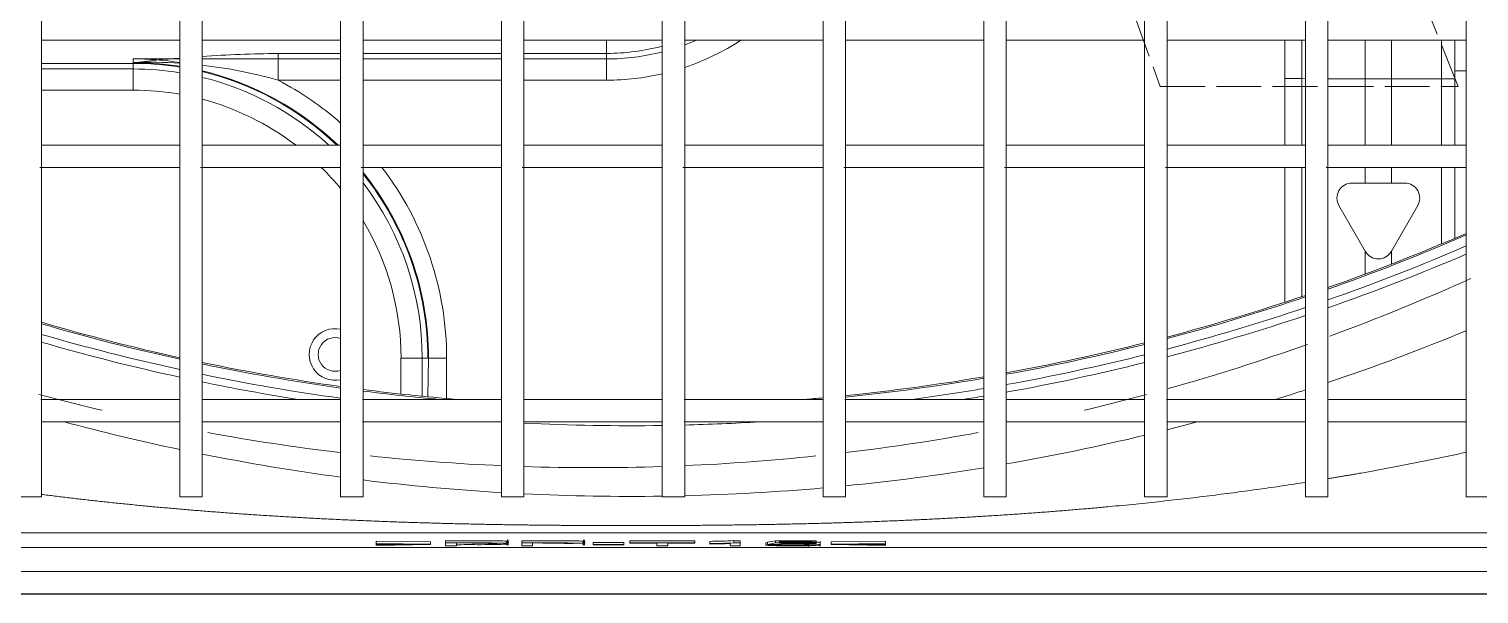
# Model space of a CAD drawing. Header units: millimetres. Extents: x 147592 to 200208, y -27981 to 8299.
# Drawn here: x 166369.7 to 166563.5, y -811.3 to -735.8 of the extents above; entities that cross this region are included whole.
import ezdxf

# ---------------------------------------------------------------- set-up
doc = ezdxf.new("R2010")
doc.units = ezdxf.units.MM
doc.linetypes.add('划线', pattern=[7.5, 6, -1.5])
doc.linetypes.add('划线_2_', pattern=[6.35, 3.175, -3.175])
for name, color, linetype, lineweight in [('A-DETL-____-WIDE', 7, 'Continuous', 80), ('G-XREF-____-OTLN', 7, 'Continuous', 5), ('M-EQPM-____-HDLN', 7, '划线_2_', 5), ('M-EQPM-____-OTLN', 7, 'Continuous', 5)]:
    doc.layers.add(name, color=color, linetype=linetype, lineweight=lineweight)

# ---------------------------------------------------------------- blocks, each defined once
blk = doc.blocks.new('TJ空调外机 - TJ空调外机1800_1200-1400100-三层给排水_消防平面图')
at = {"layer": 'M-EQPM-____-HDLN', "color": 251, "linetype": '划线', "true_color": 0x515151}
for p, q in [((0.73, -153.43), (-119.57, 147.94)), ((-73.58, -59.25), (-39.07, -153.43)), ((-39.07, -153.43), (0.73, -153.43))]:
    blk.add_line(p, q, dxfattribs=at)
blk = doc.blocks.new('YXQH_AR_B9-20_rvt-1-三层给排水_消防平面图')
at = {"color": 251, "lineweight": 5, "true_color": 0x515151}
blk.add_blockref('TJ空调外机 - TJ空调外机1800_1200-1400100-三层给排水_消防平面图', (166560.01, -590.02), dxfattribs=at)
blk = doc.blocks.new('RUXYQ14BA - top_dwg-2991071-三层给排水_消防平面图')
at = {"layer": 'G-XREF-____-OTLN'}
for p, q in [((414.71, -300.38), (433.2, -300.38)), ((436.2, -300.38), (454.69, -300.38)), ((457.69, -300.38), (476.19, -300.38)), ((479.18, -300.38), (497.68, -300.38)), ((500.68, -300.38), (519.17, -300.38)), ((522.17, -300.38), (540.66, -300.38)), ((543.66, -300.38), (562.15, -300.38)), ((565.15, -300.38), (583.64, -300.38)), ((586.64, -300.38), (605.13, -300.38)), ((426.96, -304.22), (414.71, -304.22)), ((433.2, -302.88), (426.96, -302.88)), ((454.69, -302.88), (436.2, -302.88)), ((476.19, -302.88), (457.69, -302.88)), ((490.25, -302.88), (479.18, -302.88)), ((433.2, -314.38), (414.71, -314.38)), ((454.69, -314.38), (436.2, -314.38)), ((476.19, -314.38), (457.69, -314.38)), ((497.68, -314.38), (479.18, -314.38)), ((519.17, -314.38), (500.68, -314.38)), ((540.66, -314.38), (522.17, -314.38)), ((562.15, -314.38), (543.66, -314.38)), ((583.64, -314.38), (565.15, -314.38)), ((605.13, -314.38), (586.64, -314.38)), ((414.71, -317.38), (433.2, -317.38)), ((436.2, -317.38), (454.69, -317.38)), ((457.69, -317.38), (476.19, -317.38)), ((479.18, -317.38), (497.68, -317.38)), ((500.68, -317.38), (519.17, -317.38)), ((522.17, -317.38), (540.66, -317.38)), ((543.66, -317.38), (562.15, -317.38)), ((565.15, -317.38), (583.64, -317.38)), ((580.89, -317.38), (580.89, -335.38)), ((583.14, -317.38), (583.14, -334.63)), ((586.64, -317.38), (605.13, -317.38)), ((603.63, -317.38), (603.63, -326.83)), ((465.6, -347.94), (465.6, -342.86)), ((433.2, -348.36), (414.71, -348.36)), ((454.69, -348.36), (436.2, -348.36)), ((476.19, -348.36), (457.69, -348.36)), ((497.68, -348.36), (479.18, -348.36)), ((519.17, -348.36), (500.68, -348.36)), ((540.66, -348.36), (522.17, -348.36)), ((562.15, -348.36), (543.66, -348.36)), ((583.64, -348.36), (565.15, -348.36)), ((605.13, -348.36), (586.64, -348.36)), ((414.71, -351.36), (433.2, -351.36)), ((436.2, -351.36), (454.69, -351.36)), ((457.69, -351.36), (476.19, -351.36)), ((479.18, -351.36), (497.68, -351.36)), ((500.68, -351.36), (519.17, -351.36)), ((522.17, -351.36), (540.66, -351.36)), ((543.66, -351.36), (562.15, -351.36)), ((565.15, -351.36), (583.64, -351.36)), ((586.64, -351.36), (605.13, -351.36)), ((477.07, -367.83), (477.07, -367.17)), ((487.27, -367.83), (487.27, -367.17)), ((511.76, -367.74), (511.76, -367.44)), ((513.9, -367.59), (513.31, -367.69)), ((518.79, -368), (518.79, -367.3)), ((283.51, -371.36), (693.35, -371.36))]:
    blk.add_line(p, q, dxfattribs=at)
at = {"layer": 'G-XREF-____-OTLN', "color": 251, "true_color": 0x666666}
for p, q in [((457.69, -302.15), (476.19, -302.15)), ((426.96, -304.22), (426.96, -302.88)), ((476.19, -305.72), (457.69, -305.72)), ((605.13, -304.48), (603.63, -304.48)), ((591.64, -319.47), (591.64, -317.38)), ((595.14, -319.47), (595.14, -317.38)), ((601.82, -327.59), (601.82, -317.38)), ((591.64, -331.62), (591.64, -328.56)), ((595.14, -330.29), (595.14, -328.56))]:
    blk.add_line(p, q, dxfattribs=at)
at = {"layer": 'G-XREF-____-OTLN', "flags": 128}
for points in [[(411.71, -361.36), (414.71, -361.36), (414.71, 213.41), (411.71, 213.41)], [(433.2, -361.36), (436.2, -361.36), (436.2, 213.41), (433.2, 213.41)], [(454.69, 213.41), (457.69, 213.41), (457.69, -361.36), (454.69, -361.36)], [(476.19, -361.36), (479.18, -361.36), (479.18, 213.41), (476.19, 213.41)], [(500.68, -361.36), (500.68, 213.41), (497.68, 213.41), (497.68, -361.36)], [(522.17, -361.36), (522.17, 213.41), (519.17, 213.41), (519.17, -361.36)], [(543.66, -361.36), (543.66, 213.41), (540.66, 213.41), (540.66, -361.36)], [(565.15, -361.36), (565.15, 213.41), (562.15, 213.41), (562.15, -361.36)], [(586.64, -361.36), (586.64, 213.41), (583.64, 213.41), (583.64, -361.36)], [(608.13, -361.36), (608.13, 213.41), (605.13, 213.41), (605.13, -361.36)], [(496.96, -367.92), (496.96, -367.58), (493.36, -367.58), (493.36, -367.54), (502.03, -367.54), (502.03, -367.58), (498.41, -367.58), (498.41, -367.92)], [(508.1, -367.24), (508.1, -367.54), (507.23, -367.54), (507.23, -367.24)], [(527.5, -367.3), (520.25, -367.41), (520.25, -367.71), (527.5, -367.6), (527.5, -367.65), (521.75, -367.73), (527.5, -367.81), (527.5, -367.65)]]:
    blk.add_lwpolyline(points, close=True, dxfattribs=at)
at = {"layer": 'G-XREF-____-OTLN', "color": 251, "true_color": 0x666666, "flags": 128}
for points in [[(454.69, -305.72), (446.34, -305.72), (446.34, -302.15), (454.69, -302.15)], [(490.25, -302.88), (490.25, -300.38), (490.25, -302.15), (479.18, -302.15)], [(490.25, -302.15), (490.25, -305.72), (479.18, -305.72)], [(586.64, -305.55), (591.64, -305.55), (591.64, -300.38)], [(591.64, -314.38), (591.64, -305.55), (595.14, -305.55), (595.14, -300.38)], [(603.63, -305.55), (601.82, -305.55), (601.82, -300.38)], [(414.71, -303.48), (426.96, -303.48), (426.96, -303.38), (426.96, -307.06), (414.71, -307.06)], [(583.64, -305.55), (583.14, -305.48), (580.89, -305.48)], [(595.14, -314.38), (595.14, -305.55), (601.82, -305.55), (601.82, -314.38)], [(462.76, -347.65), (462.76, -342.86), (466.33, -342.86), (466.44, -342.86), (465.6, -342.86)], [(466.44, -342.86), (466.33, -348.02), (466.44, -342.86), (468.86, -342.86), (468.86, -348.25)], [(693.35, -371.36), (693.35, -374.35), (283.51, -374.35), (283.51, -371.36)]]:
    blk.add_lwpolyline(points, dxfattribs=at)
at = {"layer": 'G-XREF-____-OTLN', "flags": 128}
for points in [[(580.89, -300.38), (580.89, -305.48), (580.89, -314.38)], [(583.14, -300.38), (583.14, -305.48), (583.14, -314.38)], [(603.63, -300.38), (603.63, -304.48), (603.63, -314.38)], [(589.85, -319.47), (591.64, -319.47), (595.14, -319.47), (596.92, -319.47)], [(591.66, -328.59), (591.64, -328.56), (588.12, -322.47)], [(598.65, -322.47), (595.14, -328.56), (595.12, -328.59)], [(723.34, -333.44), (723.34, -362.24), (723.33, -364.94), (659.59, -364.94), (656.41, -368.13), (330.54, -368.13)], [(669.61, -352.14), (655.6, -366.18), (331.34, -366.18), (326.53, -361.36)], [(459.44, -367.81), (459.44, -367.6), (459.44, -367.3), (466.69, -367.41), (466.69, -367.71), (466.69, -367.75), (459.44, -367.86), (459.44, -367.81), (465.2, -367.73), (459.44, -367.65), (459.44, -367.6), (466.69, -367.71)], [(470.16, -367.58), (470.16, -367.77), (470.16, -367.92), (468.71, -367.92), (468.71, -367.54), (468.71, -367.24)], [(480.36, -367.58), (480.36, -367.72), (480.36, -367.92), (478.91, -367.92), (478.91, -367.54), (478.91, -367.24)], [(488.43, -367.76), (488.43, -367.46), (492.54, -367.46), (492.54, -367.76), (492.54, -367.81), (488.43, -367.81), (488.43, -367.76), (492.54, -367.76)], [(493.36, -367.54), (493.36, -367.24), (502.03, -367.24), (502.03, -367.54)], [(504.06, -367.33), (504.06, -367.68), (504.06, -367.63)], [(508.1, -367.54), (508.1, -367.92), (506.76, -367.92), (506.76, -367.62)], [(512.83, -367.54), (511.76, -367.74), (512.94, -367.74), (512.94, -367.82), (511.52, -367.82), (511.52, -367.52), (511.76, -367.44), (512.83, -367.24), (518.26, -367.24), (518.26, -367.54), (518.26, -367.59), (513.9, -367.59)], [(518.26, -367.54), (512.83, -367.54), (512.83, -367.24)], [(527.5, -367.81), (527.5, -367.86), (520.25, -367.75), (520.25, -367.71)]]:
    blk.add_lwpolyline(points, dxfattribs=at)
at = {"layer": 'G-XREF-____-OTLN', "color": 251, "true_color": 0x666666}
for centre, radius, start, end in [((448.32, -486.66), 184.52, 90.6148, 93.7711), ((490.25, -272.89), 29.25, 270, 284.7159), ((490.25, -272.89), 32.83, 288.526, 303.1219), ((448.32, -486.66), 184.52, 94.7088, 96.65), ((429.21, -366.12), 62.79, 86.3548, 92.0604), ((426.96, -342.86), 39.49, 80.8968, 90), ((426.96, -342.86), 39.38, 80.8715, 90), ((429.21, -366.12), 62.79, 74.1663, 83.6424), ((426.96, -342.86), 39.49, 46.1683, 76.4581), ((426.96, -342.86), 39.38, 46.3328, 76.4201), ((426.96, -342.86), 41.9, 48.5473, 62.4376), ((490.25, -272.89), 32.83, 270, 283.0841), ((426.96, -342.86), 35.81, 79.9517, 90), ((426.96, -342.86), 35.81, 52.7056, 75.0351), ((426.96, -342.86), 35.81, 39.2238, 45.3802), ((426.96, -342.86), 41.9, 360, 37.4632), ((426.96, -342.86), 39.49, 360, 38.8846), ((426.96, -342.86), 39.38, 360, 38.6886), ((426.96, -342.86), 35.81, 360, 30.8591), ((493.47, -68.44), 282.44, 289.2609, 293.2875), ((493.47, -68.44), 283.44, 289.1903, 293.2006), ((493.47, -68.44), 282.44, 284.7012, 288.6178), ((493.47, -68.44), 283.44, 284.6482, 288.5497), ((453.94, -342.36), 3.45, 77.4441, 282.5559), ((493.47, -68.44), 282.44, 253.8075, 257.6788), ((493.47, -68.44), 283.44, 253.8661, 257.723), ((493.47, -68.44), 282.44, 280.235, 284.0732), ((493.47, -68.44), 283.44, 280.1986, 284.0225), ((493.47, -68.44), 282.44, 258.3008, 262.1084), ((493.47, -68.44), 283.44, 258.3426, 260.9638), ((493.47, -68.44), 282.44, 277.6567, 279.6174), ((493.47, -68.44), 283.44, 279.0362, 279.5832), ((493.47, -68.44), 283.44, 267.1104, 270.8499), ((493.47, -68.44), 283.44, 271.4562, 273.4673)]:
    blk.add_arc(centre, radius, start, end, dxfattribs=at)
at = {"layer": 'G-XREF-____-OTLN'}
for centre, radius, start, end in [((490.25, -272.89), 29.99, 270, 284.3476), ((490.25, -272.89), 29.99, 290.3531, 293.5417), ((426.96, -342.86), 39.98, 81.0107, 90), ((426.96, -342.86), 38.64, 80.6965, 90), ((426.96, -342.86), 38.64, 47.4859, 76.1569), ((426.96, -342.86), 38.64, 360, 37.3078), ((589.85, -321.47), 2, 90, 210), ((596.92, -321.47), 2, 330, 90), ((493.47, -68.44), 280.89, 289.3716, 293.4239), ((493.47, -68.44), 281.09, 289.3573, 293.4062), ((593.39, -327.59), 2, 210, 330), ((493.47, -68.44), 280.89, 284.7843, 288.7245), ((493.47, -68.44), 281.09, 284.7736, 288.7107), ((493.47, -68.44), 280.89, 253.7155, 257.6097), ((493.47, -68.44), 281.09, 253.7274, 257.6186), ((453.94, -342.36), 2.25, 70.5288, 289.4712), ((493.47, -68.44), 280.89, 280.2922, 284.1526), ((493.47, -68.44), 281.09, 280.2848, 284.1423), ((493.47, -68.44), 292.88, 288.5486, 292.411), ((493.47, -68.44), 280.89, 258.2352, 262.0645), ((493.47, -68.44), 281.09, 258.2437, 262.0702), ((493.47, -68.44), 280.89, 275.8633, 279.6711), ((493.47, -68.44), 281.09, 275.8591, 279.6642), ((493.47, -68.44), 280.89, 262.6817, 265.2475), ((493.47, -68.44), 281.09, 262.6869, 264.7802), ((493.47, -68.44), 280.89, 274.7525, 275.2487), ((493.47, -68.44), 292.88, 287.1092, 287.9309), ((493.47, -68.44), 292.88, 255.013, 258.1247), ((493.47, -68.44), 292.88, 284.1659, 284.987), ((493.47, -68.44), 292.88, 279.8664, 283.5616), ((493.47, -68.44), 292.88, 258.7235, 262.3915), ((493.47, -68.44), 292.88, 275.6224, 279.2714), ((493.47, -68.44), 292.88, 262.983, 266.6162), ((493.47, -68.44), 292.88, 271.4092, 275.0332), ((493.47, -68.44), 292.88, 267.2037, 270.8225), ((503.36, -291.66), 75.67, 270.5313, 272.9349), ((503.36, -291.96), 75.67, 270.5313, 272.9349), ((502.36, -222.25), 145.44, 270.6698, 271.7337)]:
    blk.add_arc(centre, radius, start, end, dxfattribs=at)
at = {"layer": 'G-XREF-____-OTLN', "color": 251, "true_color": 0x666666}
for points, knots in [([(605.15, -355.42), (598.16, -356.95), (590.93, -358.23), (588.81, -358.6), (586.66, -358.96)], [0.28611527, 0.28611527, 0.28611527, 0.3125, 0.3125, 0.32096682, 0.32096682, 0.32096682]), ([(583.66, -359.44), (571.33, -361.37), (558.11, -362.62), (550.2, -363.37), (541.82, -363.9), (534.01, -364.39), (525.63, -364.7), (517.92, -364.98), (509.53, -365.11), (501.98, -365.22), (493.47, -365.22)], [0.3268665, 0.3268665, 0.3268665, 0.375, 0.375, 0.40625, 0.40625, 0.4375, 0.4375, 0.46875, 0.46875, 0.5, 0.5, 0.5]), ([(493.47, -365.22), (484.97, -365.22), (477.42, -365.11), (469.03, -364.98), (461.31, -364.7), (452.93, -364.39), (445.12, -363.9), (436.75, -363.37), (428.84, -362.62), (421.64, -361.94), (414.7, -361.05)], [0.5, 0.5, 0.5, 0.53125, 0.53125, 0.5625, 0.5625, 0.59375, 0.59375, 0.625, 0.625, 0.6512165, 0.6512165, 0.6512165])]:
    blk.add_open_spline(points, degree=2, knots=knots, dxfattribs=at)
at = {"layer": 'G-XREF-____-OTLN'}
for points in [[(468.71, -367.24), (470.09, -367.24), (471.47, -367.24), (472.85, -367.24)], [(468.71, -367.54), (470.09, -367.54), (471.47, -367.54), (472.85, -367.54)], [(486.05, -367.26), (486.45, -367.27), (486.75, -367.28), (486.96, -367.3)], [(486.05, -367.56), (486.45, -367.57), (486.75, -367.58), (486.96, -367.6)], [(512.68, -367.9), (512.01, -367.88), (511.63, -367.86), (511.52, -367.82)]]:
    blk.add_open_spline(points, degree=3, dxfattribs=at)
for points, knots in [([(477.05, -367.66), (476.98, -367.69), (476.66, -367.71), (475.44, -367.75), (474.4, -367.77), (472.96, -367.77), (472.03, -367.76), (471.09, -367.77), (470.16, -367.77)], [0.4175591, 0.4175591, 0.4175591, 0.4175591, 0.5338554, 0.5338554, 0.6671766, 0.6671766, 0.6671766, 1, 1, 1, 1]), ([(475.57, -367.65), (475.57, -367.65), (475.57, -367.65), (475.57, -367.63), (475.45, -367.62), (475.23, -367.61), (475, -367.6), (474.73, -367.59), (474.08, -367.59), (473.6, -367.58), (472.95, -367.58), (472.71, -367.58), (472.47, -367.58), (472.23, -367.58)], [0.4385011, 0.4385011, 0.4385011, 0.4385011, 0.4385246, 0.4385246, 0.5, 0.5, 0.5, 0.625, 0.625, 0.75, 0.75, 0.75, 0.814375, 0.814375, 0.814375, 0.814375]), ([(472.85, -367.24), (473.49, -367.24), (474.06, -367.24), (474.53, -367.24), (475, -367.24), (475.44, -367.25), (475.84, -367.26), (476.25, -367.27), (476.55, -367.28), (476.76, -367.3)], [0.332823381, 0.332823381, 0.332823381, 0.332823381, 0.333384993, 0.333384993, 0.333384993, 0.333862304, 0.333862304, 0.333862304, 0.334353237, 0.334353237, 0.334353237, 0.334353237]), ([(472.85, -367.54), (473.49, -367.54), (474.06, -367.54), (474.53, -367.54), (475, -367.54), (475.44, -367.55), (475.84, -367.56), (476.25, -367.57), (476.55, -367.58), (476.76, -367.6)], [0.332823381, 0.332823381, 0.332823381, 0.332823381, 0.333384993, 0.333384993, 0.333384993, 0.333862304, 0.333862304, 0.333862304, 0.334353237, 0.334353237, 0.334353237, 0.334353237]), ([(478.91, -367.24), (480.29, -367.24), (481.66, -367.24), (483.04, -367.24), (483.7, -367.24), (484.26, -367.24), (485.2, -367.24), (485.64, -367.25), (486.05, -367.26)], [0, 0, 0, 0, 0.2496949, 0.2496949, 0.2496949, 0.3745424, 0.3745424, 0.4993898, 0.4993898, 0.4993898, 0.4993898]), ([(478.91, -367.54), (480.29, -367.54), (481.66, -367.54), (483.04, -367.54), (483.7, -367.54), (484.26, -367.54), (485.2, -367.54), (485.64, -367.55), (486.05, -367.56)], [0, 0, 0, 0, 0.2496949, 0.2496949, 0.2496949, 0.3745424, 0.3745424, 0.4993898, 0.4993898, 0.4993898, 0.4993898]), ([(484.61, -367.59), (484.28, -367.59), (483.79, -367.58), (483.15, -367.58), (482.68, -367.58), (482.21, -367.58), (481.73, -367.58)], [0.6663407, 0.6663407, 0.6663407, 0.6663407, 0.6668297, 0.6668297, 0.6668297, 0.8363769, 0.8363769, 0.8363769, 0.8363769]), ([(485.76, -367.65), (485.76, -367.65), (485.76, -367.65), (485.76, -367.63), (485.65, -367.62), (485.2, -367.6), (484.93, -367.59), (484.61, -367.59)], [0.5344085, 0.5344085, 0.5344085, 0.5344085, 0.5348261, 0.5348261, 0.6005834, 0.6005834, 0.6663407, 0.6663407, 0.6663407, 0.6663407]), ([(513.31, -367.69), (513.98, -367.67), (514.67, -367.67), (516.3, -367.67), (517.09, -367.68), (517.77, -367.7), (518.44, -367.72), (518.79, -367.75), (518.79, -367.83), (518.44, -367.86), (517.75, -367.89), (517.06, -367.91), (516.17, -367.93), (514.14, -367.93), (513.35, -367.92), (512.68, -367.9)], [0, 0, 0, 0, 0.1471882, 0.1471882, 0.333032, 0.333032, 0.333032, 0.4984228, 0.4984228, 0.6660639, 0.6660639, 0.6660639, 0.849888, 0.849888, 0.9990959, 0.9990959, 0.9990959, 0.9990959]), ([(512.94, -367.82), (513.05, -367.84), (513.29, -367.86), (513.66, -367.87), (514.04, -367.88), (514.5, -367.89), (515.73, -367.89), (516.28, -367.88), (516.71, -367.86), (517.05, -367.85), (517.26, -367.83), (517.32, -367.81)], [0, 0, 0, 0, 0.0005925, 0.0005925, 0.0005925, 0.1484338, 0.1484338, 0.3337283, 0.3337283, 0.3337283, 0.4690648, 0.4690648, 0.4690648, 0.4690648]), ([(517.35, -367.79), (517.35, -367.79), (517.35, -367.79), (517.35, -367.77), (517.13, -367.75), (516.69, -367.73), (516.26, -367.72), (515.7, -367.71), (514.16, -367.71), (513.5, -367.72), (513.03, -367.75)], [0.4992973, 0.4992973, 0.4992973, 0.4992973, 0.4994993, 0.4994993, 0.6668642, 0.6668642, 0.6668642, 0.8145753, 0.8145753, 1, 1, 1, 1]), ([(513.31, -367.39), (513.98, -367.37), (514.67, -367.37), (516.3, -367.37), (517.09, -367.38), (517.77, -367.4), (518.44, -367.42), (518.79, -367.45), (518.79, -367.49), (518.79, -367.49), (518.79, -367.49)], [0, 0, 0, 0, 0.1471882, 0.1471882, 0.333032, 0.333032, 0.333032, 0.4984228, 0.4984228, 0.4985032, 0.4985032, 0.4985032, 0.4985032])]:
    blk.add_open_spline(points, degree=3, knots=knots, dxfattribs=at)
blk = doc.blocks.new('RUXYQ14BA - top_dwg-V198-三层给排水_消防平面图')
at = {"layer": 'A-DETL-____-WIDE'}
blk.add_line((512.94, -367.74), (512.94, -367.82), dxfattribs=at)
for points in [[(476.87, -367.31), (477, -367.32), (477.06, -367.33), (477.07, -367.35)], [(476.87, -367.61), (477, -367.62), (477.06, -367.63), (477.07, -367.65)], [(487.06, -367.31), (487.18, -367.32), (487.24, -367.33), (487.26, -367.34)], [(487.06, -367.61), (487.18, -367.62), (487.24, -367.63), (487.26, -367.64)], [(517.23, -367.83), (517.27, -367.82), (517.3, -367.81), (517.32, -367.81)]]:
    blk.add_open_spline(points, degree=3, dxfattribs=at)
at = {"layer": 'G-XREF-____-OTLN'}
for p, q in [((414.71, -300.38), (433.2, -300.38)), ((436.2, -300.38), (454.69, -300.38)), ((457.69, -300.38), (476.19, -300.38)), ((479.18, -300.38), (497.68, -300.38)), ((500.68, -300.38), (519.17, -300.38)), ((522.17, -300.38), (540.66, -300.38)), ((543.66, -300.38), (562.15, -300.38)), ((565.15, -300.38), (583.64, -300.38)), ((586.64, -300.38), (605.13, -300.38)), ((426.96, -304.22), (414.71, -304.22)), ((433.2, -302.88), (426.96, -302.88)), ((454.69, -302.88), (436.2, -302.88)), ((476.19, -302.88), (457.69, -302.88)), ((490.25, -302.88), (479.18, -302.88)), ((433.2, -314.38), (414.71, -314.38)), ((454.69, -314.38), (436.2, -314.38)), ((476.19, -314.38), (457.69, -314.38)), ((497.68, -314.38), (479.18, -314.38)), ((519.17, -314.38), (500.68, -314.38)), ((540.66, -314.38), (522.17, -314.38)), ((562.15, -314.38), (543.66, -314.38)), ((583.64, -314.38), (565.15, -314.38)), ((605.13, -314.38), (586.64, -314.38)), ((414.71, -317.38), (433.2, -317.38)), ((436.2, -317.38), (454.69, -317.38)), ((457.69, -317.38), (476.19, -317.38)), ((479.18, -317.38), (497.68, -317.38)), ((500.68, -317.38), (519.17, -317.38)), ((522.17, -317.38), (540.66, -317.38)), ((543.66, -317.38), (562.15, -317.38)), ((565.15, -317.38), (583.64, -317.38)), ((580.89, -317.38), (580.89, -335.38)), ((583.14, -317.38), (583.14, -334.63)), ((586.64, -317.38), (605.13, -317.38)), ((603.63, -317.38), (603.63, -326.83)), ((465.6, -347.94), (465.6, -342.86)), ((433.2, -348.36), (414.71, -348.36)), ((454.69, -348.36), (436.2, -348.36)), ((476.19, -348.36), (457.69, -348.36)), ((497.68, -348.36), (479.18, -348.36)), ((519.17, -348.36), (500.68, -348.36)), ((540.66, -348.36), (522.17, -348.36)), ((562.15, -348.36), (543.66, -348.36)), ((583.64, -348.36), (565.15, -348.36)), ((605.13, -348.36), (586.64, -348.36)), ((414.71, -351.36), (433.2, -351.36)), ((436.2, -351.36), (454.69, -351.36)), ((457.69, -351.36), (476.19, -351.36)), ((479.18, -351.36), (497.68, -351.36)), ((500.68, -351.36), (519.17, -351.36)), ((522.17, -351.36), (540.66, -351.36)), ((543.66, -351.36), (562.15, -351.36)), ((565.15, -351.36), (583.64, -351.36)), ((586.64, -351.36), (605.13, -351.36)), ((477.07, -367.83), (477.07, -367.17)), ((487.27, -367.83), (487.27, -367.17)), ((511.76, -367.74), (511.76, -367.44)), ((513.9, -367.59), (513.31, -367.69)), ((518.79, -368), (518.79, -367.3)), ((283.51, -371.36), (693.35, -371.36))]:
    blk.add_line(p, q, dxfattribs=at)
at = {"layer": 'G-XREF-____-OTLN', "color": 251, "true_color": 0x666666}
for p, q in [((457.69, -302.15), (476.19, -302.15)), ((426.96, -304.22), (426.96, -302.88)), ((476.19, -305.72), (457.69, -305.72)), ((605.13, -304.48), (603.63, -304.48)), ((591.64, -319.47), (591.64, -317.38)), ((595.14, -319.47), (595.14, -317.38)), ((601.82, -327.59), (601.82, -317.38)), ((591.64, -331.62), (591.64, -328.56)), ((595.14, -330.29), (595.14, -328.56))]:
    blk.add_line(p, q, dxfattribs=at)
at = {"layer": 'G-XREF-____-OTLN', "flags": 128}
for points in [[(411.71, -361.36), (414.71, -361.36), (414.71, 213.41), (411.71, 213.41)], [(433.2, -361.36), (436.2, -361.36), (436.2, 213.41), (433.2, 213.41)], [(454.69, 213.41), (457.69, 213.41), (457.69, -361.36), (454.69, -361.36)], [(476.19, -361.36), (479.18, -361.36), (479.18, 213.41), (476.19, 213.41)], [(500.68, -361.36), (500.68, 213.41), (497.68, 213.41), (497.68, -361.36)], [(522.17, -361.36), (522.17, 213.41), (519.17, 213.41), (519.17, -361.36)], [(543.66, -361.36), (543.66, 213.41), (540.66, 213.41), (540.66, -361.36)], [(565.15, -361.36), (565.15, 213.41), (562.15, 213.41), (562.15, -361.36)], [(586.64, -361.36), (586.64, 213.41), (583.64, 213.41), (583.64, -361.36)], [(608.13, -361.36), (608.13, 213.41), (605.13, 213.41), (605.13, -361.36)], [(496.96, -367.92), (496.96, -367.58), (493.36, -367.58), (493.36, -367.54), (502.03, -367.54), (502.03, -367.58), (498.41, -367.58), (498.41, -367.92)], [(508.1, -367.24), (508.1, -367.54), (507.23, -367.54), (507.23, -367.24)], [(527.5, -367.3), (520.25, -367.41), (520.25, -367.71), (527.5, -367.6), (527.5, -367.65), (521.75, -367.73), (527.5, -367.81), (527.5, -367.65)]]:
    blk.add_lwpolyline(points, close=True, dxfattribs=at)
at = {"layer": 'G-XREF-____-OTLN', "color": 251, "true_color": 0x666666, "flags": 128}
for points in [[(454.69, -305.72), (446.34, -305.72), (446.34, -302.15), (454.69, -302.15)], [(490.25, -302.88), (490.25, -300.38), (490.25, -302.15), (479.18, -302.15)], [(490.25, -302.15), (490.25, -305.72), (479.18, -305.72)], [(586.64, -305.55), (591.64, -305.55), (591.64, -300.38)], [(591.64, -314.38), (591.64, -305.55), (595.14, -305.55), (595.14, -300.38)], [(603.63, -305.55), (601.82, -305.55), (601.82, -300.38)], [(414.71, -303.48), (426.96, -303.48), (426.96, -303.38), (426.96, -307.06), (414.71, -307.06)], [(583.64, -305.55), (583.14, -305.48), (580.89, -305.48)], [(595.14, -314.38), (595.14, -305.55), (601.82, -305.55), (601.82, -314.38)], [(462.76, -347.65), (462.76, -342.86), (466.33, -342.86), (466.44, -342.86), (465.6, -342.86)], [(466.44, -342.86), (466.33, -348.02), (466.44, -342.86), (468.86, -342.86), (468.86, -348.25)], [(693.35, -371.36), (693.35, -374.35), (283.51, -374.35), (283.51, -371.36)]]:
    blk.add_lwpolyline(points, dxfattribs=at)
at = {"layer": 'G-XREF-____-OTLN', "flags": 128}
for points in [[(580.89, -300.38), (580.89, -305.48), (580.89, -314.38)], [(583.14, -300.38), (583.14, -305.48), (583.14, -314.38)], [(603.63, -300.38), (603.63, -304.48), (603.63, -314.38)], [(589.85, -319.47), (591.64, -319.47), (595.14, -319.47), (596.92, -319.47)], [(591.66, -328.59), (591.64, -328.56), (588.12, -322.47)], [(598.65, -322.47), (595.14, -328.56), (595.12, -328.59)], [(723.34, -333.44), (723.34, -362.24), (723.33, -364.94), (659.59, -364.94), (656.41, -368.13), (330.54, -368.13)], [(669.61, -352.14), (655.6, -366.18), (331.34, -366.18), (326.53, -361.36)], [(459.44, -367.81), (459.44, -367.6), (459.44, -367.3), (466.69, -367.41), (466.69, -367.71), (466.69, -367.75), (459.44, -367.86), (459.44, -367.81), (465.2, -367.73), (459.44, -367.65), (459.44, -367.6), (466.69, -367.71)], [(470.16, -367.58), (470.16, -367.77), (470.16, -367.92), (468.71, -367.92), (468.71, -367.54), (468.71, -367.24)], [(480.36, -367.58), (480.36, -367.72), (480.36, -367.92), (478.91, -367.92), (478.91, -367.54), (478.91, -367.24)], [(488.43, -367.76), (488.43, -367.46), (492.54, -367.46), (492.54, -367.76), (492.54, -367.81), (488.43, -367.81), (488.43, -367.76), (492.54, -367.76)], [(493.36, -367.54), (493.36, -367.24), (502.03, -367.24), (502.03, -367.54)], [(504.06, -367.33), (504.06, -367.68), (504.06, -367.63)], [(508.1, -367.54), (508.1, -367.92), (506.76, -367.92), (506.76, -367.62)], [(512.83, -367.54), (511.76, -367.74), (512.94, -367.74), (512.94, -367.82), (511.52, -367.82), (511.52, -367.52), (511.76, -367.44), (512.83, -367.24), (518.26, -367.24), (518.26, -367.54), (518.26, -367.59), (513.9, -367.59)], [(518.26, -367.54), (512.83, -367.54), (512.83, -367.24)], [(527.5, -367.81), (527.5, -367.86), (520.25, -367.75), (520.25, -367.71)]]:
    blk.add_lwpolyline(points, dxfattribs=at)
at = {"layer": 'G-XREF-____-OTLN', "color": 251, "true_color": 0x666666}
for centre, radius, start, end in [((448.32, -486.66), 184.52, 90.6148, 93.7711), ((490.25, -272.89), 29.25, 270, 284.7159), ((490.25, -272.89), 32.83, 288.526, 303.1219), ((448.32, -486.66), 184.52, 94.7088, 96.65), ((429.21, -366.12), 62.79, 86.3548, 92.0604), ((426.96, -342.86), 39.49, 80.8968, 90), ((426.96, -342.86), 39.38, 80.8715, 90), ((429.21, -366.12), 62.79, 74.1663, 83.6424), ((426.96, -342.86), 39.49, 46.1683, 76.4581), ((426.96, -342.86), 39.38, 46.3328, 76.4201), ((426.96, -342.86), 41.9, 48.5473, 62.4376), ((490.25, -272.89), 32.83, 270, 283.0841), ((426.96, -342.86), 35.81, 79.9517, 90), ((426.96, -342.86), 35.81, 52.7056, 75.0351), ((426.96, -342.86), 35.81, 39.2238, 45.3802), ((426.96, -342.86), 41.9, 360, 37.4632), ((426.96, -342.86), 39.49, 360, 38.8846), ((426.96, -342.86), 39.38, 360, 38.6886), ((426.96, -342.86), 35.81, 360, 30.8591), ((493.47, -68.44), 282.44, 289.2609, 293.2875), ((493.47, -68.44), 283.44, 289.1903, 293.2006), ((493.47, -68.44), 282.44, 284.7012, 288.6178), ((493.47, -68.44), 283.44, 284.6482, 288.5497), ((453.94, -342.36), 3.45, 77.4441, 282.5559), ((493.47, -68.44), 282.44, 253.8075, 257.6788), ((493.47, -68.44), 283.44, 253.8661, 257.723), ((493.47, -68.44), 282.44, 280.235, 284.0732), ((493.47, -68.44), 283.44, 280.1986, 284.0225), ((493.47, -68.44), 282.44, 258.3008, 262.1084), ((493.47, -68.44), 283.44, 258.3426, 260.9638), ((493.47, -68.44), 282.44, 277.6567, 279.6174), ((493.47, -68.44), 283.44, 279.0362, 279.5832), ((493.47, -68.44), 283.44, 267.1104, 270.8499), ((493.47, -68.44), 283.44, 271.4562, 273.4673)]:
    blk.add_arc(centre, radius, start, end, dxfattribs=at)
at = {"layer": 'G-XREF-____-OTLN'}
for centre, radius, start, end in [((490.25, -272.89), 29.99, 270, 284.3476), ((490.25, -272.89), 29.99, 290.3531, 293.5417), ((426.96, -342.86), 39.98, 81.0107, 90), ((426.96, -342.86), 38.64, 80.6965, 90), ((426.96, -342.86), 38.64, 47.4859, 76.1569), ((426.96, -342.86), 38.64, 360, 37.3078), ((589.85, -321.47), 2, 90, 210), ((596.92, -321.47), 2, 330, 90), ((493.47, -68.44), 280.89, 289.3716, 293.4239), ((493.47, -68.44), 281.09, 289.3573, 293.4062), ((593.39, -327.59), 2, 210, 330), ((493.47, -68.44), 280.89, 284.7843, 288.7245), ((493.47, -68.44), 281.09, 284.7736, 288.7107), ((493.47, -68.44), 280.89, 253.7155, 257.6097), ((493.47, -68.44), 281.09, 253.7274, 257.6186), ((453.94, -342.36), 2.25, 70.5288, 289.4712), ((493.47, -68.44), 280.89, 280.2922, 284.1526), ((493.47, -68.44), 281.09, 280.2848, 284.1423), ((493.47, -68.44), 292.88, 288.5486, 292.411), ((493.47, -68.44), 280.89, 258.2352, 262.0645), ((493.47, -68.44), 281.09, 258.2437, 262.0702), ((493.47, -68.44), 280.89, 275.8633, 279.6711), ((493.47, -68.44), 281.09, 275.8591, 279.6642), ((493.47, -68.44), 280.89, 262.6817, 265.2475), ((493.47, -68.44), 281.09, 262.6869, 264.7802), ((493.47, -68.44), 280.89, 274.7525, 275.2487), ((493.47, -68.44), 292.88, 287.1092, 287.9309), ((493.47, -68.44), 292.88, 255.013, 258.1247), ((493.47, -68.44), 292.88, 284.1659, 284.987), ((493.47, -68.44), 292.88, 279.8664, 283.5616), ((493.47, -68.44), 292.88, 258.7235, 262.3915), ((493.47, -68.44), 292.88, 275.6224, 279.2714), ((493.47, -68.44), 292.88, 262.983, 266.6162), ((493.47, -68.44), 292.88, 271.4092, 275.0332), ((493.47, -68.44), 292.88, 267.2037, 270.8225), ((503.36, -291.66), 75.67, 270.5313, 272.9349), ((503.36, -291.96), 75.67, 270.5313, 272.9349), ((502.36, -222.25), 145.44, 270.6698, 271.7337)]:
    blk.add_arc(centre, radius, start, end, dxfattribs=at)
at = {"layer": 'G-XREF-____-OTLN', "color": 251, "true_color": 0x666666}
for points, knots in [([(605.15, -355.42), (598.16, -356.95), (590.93, -358.23), (588.81, -358.6), (586.66, -358.96)], [0.28611527, 0.28611527, 0.28611527, 0.3125, 0.3125, 0.32096682, 0.32096682, 0.32096682]), ([(583.66, -359.44), (571.33, -361.37), (558.11, -362.62), (550.2, -363.37), (541.82, -363.9), (534.01, -364.39), (525.63, -364.7), (517.92, -364.98), (509.53, -365.11), (501.98, -365.22), (493.47, -365.22)], [0.3268665, 0.3268665, 0.3268665, 0.375, 0.375, 0.40625, 0.40625, 0.4375, 0.4375, 0.46875, 0.46875, 0.5, 0.5, 0.5]), ([(493.47, -365.22), (484.97, -365.22), (477.42, -365.11), (469.03, -364.98), (461.31, -364.7), (452.93, -364.39), (445.12, -363.9), (436.75, -363.37), (428.84, -362.62), (421.64, -361.94), (414.7, -361.05)], [0.5, 0.5, 0.5, 0.53125, 0.53125, 0.5625, 0.5625, 0.59375, 0.59375, 0.625, 0.625, 0.6512165, 0.6512165, 0.6512165])]:
    blk.add_open_spline(points, degree=2, knots=knots, dxfattribs=at)
at = {"layer": 'G-XREF-____-OTLN'}
for points in [[(468.71, -367.24), (470.09, -367.24), (471.47, -367.24), (472.85, -367.24)], [(468.71, -367.54), (470.09, -367.54), (471.47, -367.54), (472.85, -367.54)], [(486.05, -367.26), (486.45, -367.27), (486.75, -367.28), (486.96, -367.3)], [(486.05, -367.56), (486.45, -367.57), (486.75, -367.58), (486.96, -367.6)], [(512.68, -367.9), (512.01, -367.88), (511.63, -367.86), (511.52, -367.82)]]:
    blk.add_open_spline(points, degree=3, dxfattribs=at)
for points, knots in [([(477.05, -367.66), (476.98, -367.69), (476.66, -367.71), (475.44, -367.75), (474.4, -367.77), (472.96, -367.77), (472.03, -367.76), (471.09, -367.77), (470.16, -367.77)], [0.4175591, 0.4175591, 0.4175591, 0.4175591, 0.5338554, 0.5338554, 0.6671766, 0.6671766, 0.6671766, 1, 1, 1, 1]), ([(475.57, -367.65), (475.57, -367.65), (475.57, -367.65), (475.57, -367.63), (475.45, -367.62), (475.23, -367.61), (475, -367.6), (474.73, -367.59), (474.08, -367.59), (473.6, -367.58), (472.95, -367.58), (472.71, -367.58), (472.47, -367.58), (472.23, -367.58)], [0.4385011, 0.4385011, 0.4385011, 0.4385011, 0.4385246, 0.4385246, 0.5, 0.5, 0.5, 0.625, 0.625, 0.75, 0.75, 0.75, 0.814375, 0.814375, 0.814375, 0.814375]), ([(472.85, -367.24), (473.49, -367.24), (474.06, -367.24), (474.53, -367.24), (475, -367.24), (475.44, -367.25), (475.84, -367.26), (476.25, -367.27), (476.55, -367.28), (476.76, -367.3)], [0.332823381, 0.332823381, 0.332823381, 0.332823381, 0.333384993, 0.333384993, 0.333384993, 0.333862304, 0.333862304, 0.333862304, 0.334353237, 0.334353237, 0.334353237, 0.334353237]), ([(472.85, -367.54), (473.49, -367.54), (474.06, -367.54), (474.53, -367.54), (475, -367.54), (475.44, -367.55), (475.84, -367.56), (476.25, -367.57), (476.55, -367.58), (476.76, -367.6)], [0.332823381, 0.332823381, 0.332823381, 0.332823381, 0.333384993, 0.333384993, 0.333384993, 0.333862304, 0.333862304, 0.333862304, 0.334353237, 0.334353237, 0.334353237, 0.334353237]), ([(478.91, -367.24), (480.29, -367.24), (481.66, -367.24), (483.04, -367.24), (483.7, -367.24), (484.26, -367.24), (485.2, -367.24), (485.64, -367.25), (486.05, -367.26)], [0, 0, 0, 0, 0.2496949, 0.2496949, 0.2496949, 0.3745424, 0.3745424, 0.4993898, 0.4993898, 0.4993898, 0.4993898]), ([(478.91, -367.54), (480.29, -367.54), (481.66, -367.54), (483.04, -367.54), (483.7, -367.54), (484.26, -367.54), (485.2, -367.54), (485.64, -367.55), (486.05, -367.56)], [0, 0, 0, 0, 0.2496949, 0.2496949, 0.2496949, 0.3745424, 0.3745424, 0.4993898, 0.4993898, 0.4993898, 0.4993898]), ([(484.61, -367.59), (484.28, -367.59), (483.79, -367.58), (483.15, -367.58), (482.68, -367.58), (482.21, -367.58), (481.73, -367.58)], [0.6663407, 0.6663407, 0.6663407, 0.6663407, 0.6668297, 0.6668297, 0.6668297, 0.8363769, 0.8363769, 0.8363769, 0.8363769]), ([(485.76, -367.65), (485.76, -367.65), (485.76, -367.65), (485.76, -367.63), (485.65, -367.62), (485.2, -367.6), (484.93, -367.59), (484.61, -367.59)], [0.5344085, 0.5344085, 0.5344085, 0.5344085, 0.5348261, 0.5348261, 0.6005834, 0.6005834, 0.6663407, 0.6663407, 0.6663407, 0.6663407]), ([(513.31, -367.69), (513.98, -367.67), (514.67, -367.67), (516.3, -367.67), (517.09, -367.68), (517.77, -367.7), (518.44, -367.72), (518.79, -367.75), (518.79, -367.83), (518.44, -367.86), (517.75, -367.89), (517.06, -367.91), (516.17, -367.93), (514.14, -367.93), (513.35, -367.92), (512.68, -367.9)], [0, 0, 0, 0, 0.1471882, 0.1471882, 0.333032, 0.333032, 0.333032, 0.4984228, 0.4984228, 0.6660639, 0.6660639, 0.6660639, 0.849888, 0.849888, 0.9990959, 0.9990959, 0.9990959, 0.9990959]), ([(512.94, -367.82), (513.05, -367.84), (513.29, -367.86), (513.66, -367.87), (514.04, -367.88), (514.5, -367.89), (515.73, -367.89), (516.28, -367.88), (516.71, -367.86), (517.05, -367.85), (517.26, -367.83), (517.32, -367.81)], [0, 0, 0, 0, 0.0005925, 0.0005925, 0.0005925, 0.1484338, 0.1484338, 0.3337283, 0.3337283, 0.3337283, 0.4690648, 0.4690648, 0.4690648, 0.4690648]), ([(517.35, -367.79), (517.35, -367.79), (517.35, -367.79), (517.35, -367.77), (517.13, -367.75), (516.69, -367.73), (516.26, -367.72), (515.7, -367.71), (514.16, -367.71), (513.5, -367.72), (513.03, -367.75)], [0.4992973, 0.4992973, 0.4992973, 0.4992973, 0.4994993, 0.4994993, 0.6668642, 0.6668642, 0.6668642, 0.8145753, 0.8145753, 1, 1, 1, 1]), ([(513.31, -367.39), (513.98, -367.37), (514.67, -367.37), (516.3, -367.37), (517.09, -367.38), (517.77, -367.4), (518.44, -367.42), (518.79, -367.45), (518.79, -367.49), (518.79, -367.49), (518.79, -367.49)], [0, 0, 0, 0, 0.1471882, 0.1471882, 0.333032, 0.333032, 0.333032, 0.4984228, 0.4984228, 0.4985032, 0.4985032, 0.4985032, 0.4985032])]:
    blk.add_open_spline(points, degree=3, knots=knots, dxfattribs=at)
blk = doc.blocks.new('RUXYQ14BA - RUXYQ14BA-2991177-三层给排水_消防平面图')
at = {"layer": 'M-EQPM-____-OTLN'}
for p, q in [((-378.6, 151.74), (-378.6, 726.51)), ((-360.11, 726.51), (-360.11, 151.74)), ((-357.11, 151.74), (-357.11, 726.51)), ((-338.61, 726.51), (-338.61, 151.74)), ((-335.62, 151.74), (-335.62, 726.51)), ((-317.12, 726.51), (-317.12, 151.74)), ((-314.12, 151.74), (-314.12, 726.51)), ((-295.63, 726.51), (-295.63, 151.74)), ((-292.63, 151.74), (-292.63, 726.51)), ((-274.14, 726.51), (-274.14, 151.74)), ((-271.14, 151.74), (-271.14, 726.51)), ((-252.65, 726.51), (-252.65, 151.74)), ((-249.65, 151.74), (-249.65, 726.51)), ((-231.16, 726.51), (-231.16, 151.74)), ((-228.16, 151.74), (-228.16, 726.51)), ((-209.67, 726.51), (-209.67, 151.74)), ((-206.67, 151.74), (-206.67, 726.51)), ((-188.17, 726.51), (-188.17, 151.74)), ((-378.6, 212.71), (-360.11, 212.71)), ((-357.11, 212.71), (-338.61, 212.71)), ((-335.62, 212.71), (-317.12, 212.71)), ((-314.12, 212.71), (-295.63, 212.71)), ((-292.63, 212.71), (-274.14, 212.71)), ((-271.14, 212.71), (-252.65, 212.71)), ((-249.65, 212.71), (-231.16, 212.71)), ((-228.16, 212.71), (-209.67, 212.71)), ((-206.67, 212.71), (-188.17, 212.71)), ((-360.11, 198.72), (-378.6, 198.72)), ((-338.61, 198.72), (-357.11, 198.72)), ((-317.12, 198.72), (-335.62, 198.72)), ((-295.63, 198.72), (-314.12, 198.72)), ((-274.14, 198.72), (-292.63, 198.72)), ((-252.65, 198.72), (-271.14, 198.72)), ((-231.16, 198.72), (-249.65, 198.72)), ((-209.67, 198.72), (-228.16, 198.72)), ((-188.17, 198.72), (-206.67, 198.72)), ((-378.83, 195.72), (-360.11, 195.72)), ((-357.34, 195.72), (-338.61, 195.72)), ((-335.85, 195.72), (-317.12, 195.72)), ((-314.35, 195.72), (-295.63, 195.72)), ((-292.86, 195.72), (-274.14, 195.72)), ((-271.37, 195.72), (-252.65, 195.72)), ((-249.88, 195.72), (-231.16, 195.72)), ((-228.39, 195.72), (-209.67, 195.72)), ((-206.9, 195.72), (-188.17, 195.72)), ((-360.11, 164.73), (-378.67, 164.73)), ((-338.61, 164.73), (-357.17, 164.73)), ((-317.12, 164.73), (-335.68, 164.73)), ((-295.63, 164.73), (-314.19, 164.73)), ((-274.14, 164.73), (-292.7, 164.73)), ((-252.65, 164.73), (-271.21, 164.73)), ((-231.16, 164.73), (-249.72, 164.73)), ((-209.67, 164.73), (-228.23, 164.73)), ((-188.17, 164.73), (-206.74, 164.73)), ((-378.65, 161.74), (-360.11, 161.74)), ((-357.16, 161.74), (-338.61, 161.74)), ((-335.67, 161.74), (-317.12, 161.74)), ((-314.18, 161.74), (-295.63, 161.74)), ((-292.69, 161.74), (-274.14, 161.74)), ((-271.19, 161.74), (-252.65, 161.74)), ((-249.7, 161.74), (-231.16, 161.74)), ((-228.21, 161.74), (-209.67, 161.74)), ((-206.72, 161.74), (-188.17, 161.74)), ((-381.6, 151.74), (-378.6, 151.74)), ((-360.11, 151.74), (-357.11, 151.74)), ((-338.61, 151.74), (-335.62, 151.74)), ((-317.12, 151.74), (-314.12, 151.74)), ((-295.63, 151.74), (-292.63, 151.74)), ((-274.14, 151.74), (-271.14, 151.74)), ((-252.65, 151.74), (-249.65, 151.74)), ((-231.16, 151.74), (-228.16, 151.74)), ((-209.67, 151.74), (-206.67, 151.74)), ((-188.17, 151.74), (-185.18, 151.74)), ((-81.99, 138.74), (-532.76, 138.74))]:
    blk.add_line(p, q, dxfattribs=at)
for start, end in [(290.2101, 294.3127), (285.6463, 289.5746), (254.9387, 256.6871), (283.3129, 285.0454), (259.592, 263.1875), (276.8057, 280.408), (264, 267.5338), (272.4605, 276), (268.132, 271.8623)]:
    blk.add_arc((-304.88, 440.62), 285, start, end, dxfattribs=at)
for name in ['RUXYQ14BA - top_dwg-2991071-三层给排水_消防平面图', 'RUXYQ14BA - top_dwg-V198-三层给排水_消防平面图']:
    blk.add_blockref(name, (-793.31, 513.1))

msp = doc.modelspace()

# ---------------------------------------------------------------- block references
at = {"lineweight": 5}
msp.add_blockref('YXQH_AR_B9-20_rvt-1-三层给排水_消防平面图', (0, 0), dxfattribs=at)
at = {"layer": 'M-EQPM-____-OTLN', "lineweight": 80}
msp.add_blockref('RUXYQ14BA - RUXYQ14BA-2991177-三层给排水_消防平面图', (166750.01, -950), dxfattribs=at)

doc.saveas('drawing.dxf')
